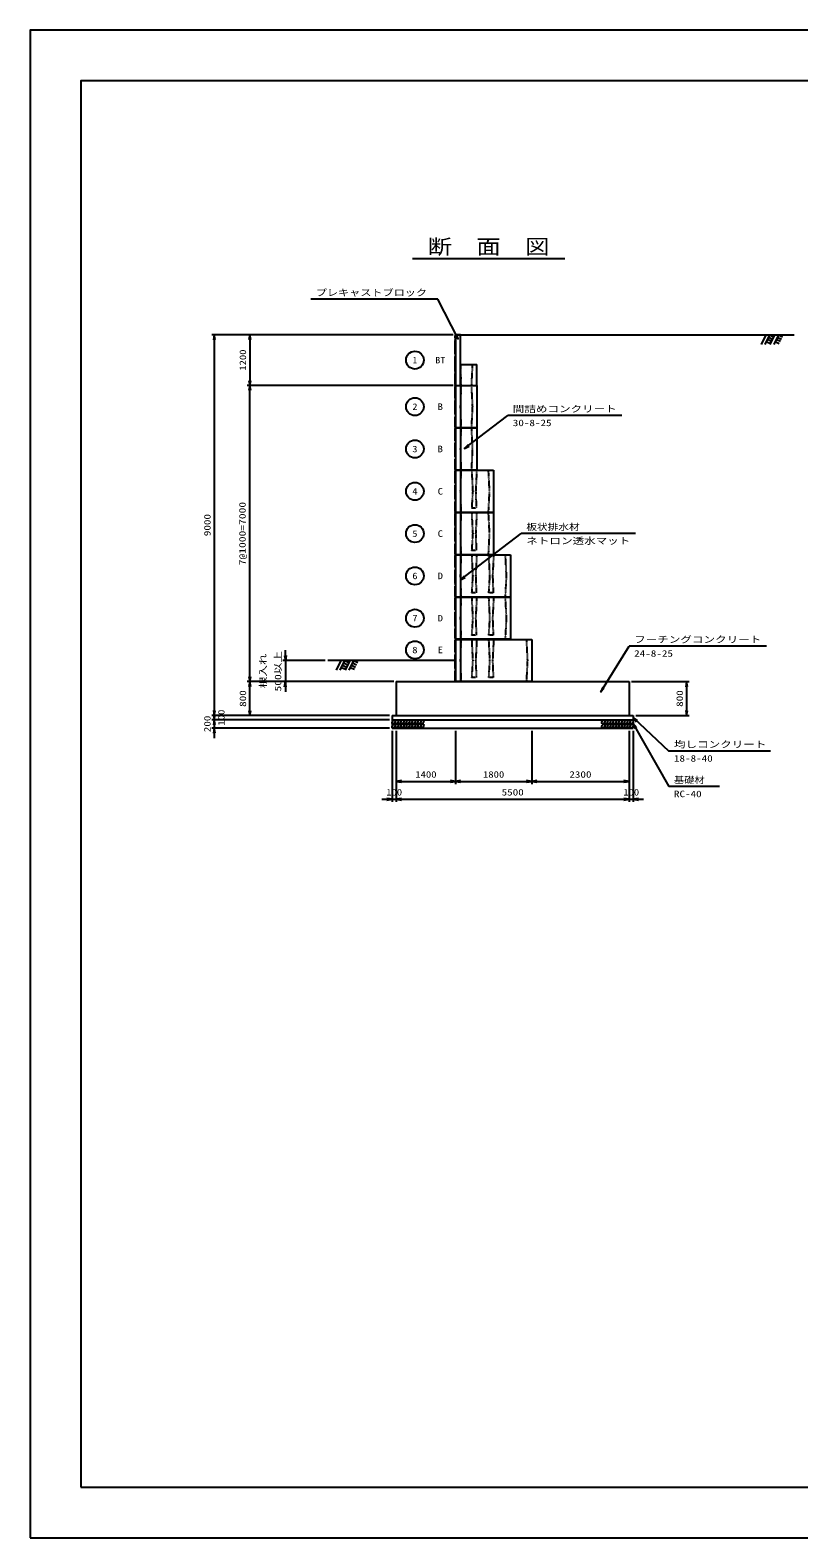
# Model space of a CAD drawing. Units: millimetres at full size. Extents: x 0 to 50460, y 0 to 35640.
# Drawn here: x 0 to 18161, y 0 to 35640 of the extents above; entities that cross this region are included whole.
import ezdxf
from ezdxf.enums import TextEntityAlignment as Align

# ---------------------------------------------------------------- set-up
doc = ezdxf.new("R2010")
doc.units = ezdxf.units.MM
doc.linetypes.add('DASHED_SPACED', pattern=[12, 6, -6])
for name, color, linetype, lineweight in [('D-STR-DIM', 7, 'Continuous', 25), ('D-STR-STRn', 1, 'Continuous', 25), ('D-STR-TXT', 7, 'Continuous', 25), ('D-TTL', 2, 'Continuous', 25), ('D-TTL-TXT', 7, 'Continuous', 25)]:
    doc.layers.add(name, color=color, linetype=linetype, lineweight=lineweight)
doc.styles.add('ＭＳ ゴシック', font='')
doc.styles.get('ＭＳ ゴシック').set_extended_font_data('MS Gothic')

# ---------------------------------------------------------------- blocks, each defined once
blk = doc.blocks.new('open_arrow')
at = {"color": 0, "linetype": 'Continuous', "lineweight": -2}
blk.add_lwpolyline([(7.5, 1.25), (0, 0), (7.5, -1.25)], dxfattribs=at)
blk = doc.blocks.new('High-T-C-D')
at = {"color": 1, "linetype": 'Continuous', "lineweight": 25}
for p, q in [((0, 998), (-20, 978)), ((-20, 978), (-20, 694.915)), ((0, 998), (0, 0)), ((0, 998), (900, 998)), ((120, 998), (120, 0)), ((900, 998), (900, 0)), ((-20, 694.915), (0, 678.671)), ((0, 659.178), (-20, 641.31)), ((-20, 641.31), (-20, 315.806)), ((-20, 315.806), (0, 296.313)), ((0, 273.571), (-20, 258.952)), ((-20, 258.952), (-20, 20)), ((-20, 20), (0, 0)), ((900, 0), (0, 0))]:
    blk.add_line(p, q, dxfattribs=at)
at = {"color": 1, "linetype": 'DASHED_SPACED', "lineweight": 25}
for p, q in [((120, 499), (134.998, 998)), ((379.967, 998), (404.964, 499)), ((499.956, 998), (474.958, 499)), ((804.919, 499), (779.923, 998)), ((134.998, 0), (120, 499)), ((404.964, 499), (380.01, 100)), ((474.958, 499), (489.99, 100)), ((779.923, 0), (804.919, 499)), ((489.99, 100), (380.01, 100))]:
    blk.add_line(p, q, dxfattribs=at)
blk = doc.blocks.new('High-T-D-D')
at = {"color": 1, "linetype": 'Continuous', "lineweight": 25}
for p, q in [((0, 998), (-20, 978)), ((-20, 978), (-20, 694.915)), ((0, 998), (0, 0)), ((0, 998), (1300, 998)), ((120, 998), (120, 0)), ((1300, 998), (1300, 0)), ((-20, 694.915), (0, 678.671)), ((0, 659.178), (-20, 641.31)), ((-20, 641.31), (-20, 315.806)), ((-20, 315.806), (0, 296.313)), ((0, 273.571), (-20, 258.952)), ((-20, 258.952), (-20, 20)), ((-20, 20), (0, 0)), ((1300, 0), (0, 0))]:
    blk.add_line(p, q, dxfattribs=at)
at = {"color": 1, "linetype": 'DASHED_SPACED', "lineweight": 25}
for p, q in [((120, 499), (134.998, 998)), ((379.967, 998), (404.964, 499)), ((499.956, 998), (474.958, 499)), ((779.967, 998), (804.964, 499)), ((899.956, 998), (874.958, 499)), ((1204.919, 499), (1179.923, 998)), ((134.998, 0), (120, 499)), ((404.964, 499), (380.01, 100)), ((474.958, 499), (489.99, 100)), ((804.964, 499), (780.01, 100)), ((874.958, 499), (889.99, 100)), ((1179.923, 0), (1204.919, 499)), ((489.99, 100), (380.01, 100)), ((889.99, 100), (780.01, 100))]:
    blk.add_line(p, q, dxfattribs=at)
blk = doc.blocks.new('High-T-B-D')
at = {"color": 1, "linetype": 'Continuous', "lineweight": 25}
for p, q in [((0, 998), (-20, 978)), ((-20, 978), (-20, 694.915)), ((0, 998), (0, 0)), ((0, 998), (500, 998)), ((120, 998), (120, 0)), ((500, 998), (500, 0)), ((-20, 694.915), (0, 678.671)), ((0, 659.178), (-20, 641.31)), ((-20, 641.31), (-20, 315.806)), ((-20, 315.806), (0, 296.313)), ((0, 273.571), (-20, 258.952)), ((-20, 258.952), (-20, 20)), ((-20, 20), (0, 0)), ((500, 0), (0, 0))]:
    blk.add_line(p, q, dxfattribs=at)
at = {"color": 1, "linetype": 'DASHED_SPACED', "lineweight": 25}
for p, q in [((120, 499), (134.998, 998)), ((404.919, 499), (379.923, 998)), ((134.998, 0), (120, 499)), ((379.923, 0), (404.919, 499))]:
    blk.add_line(p, q, dxfattribs=at)

msp = doc.modelspace()

# ---------------------------------------------------------------- linework, layer by layer
at = {"layer": 'D-STR-DIM'}
for p, q in [((9990, 28440), (4290, 28440)), ((4350, 28440), (4350, 19440)), ((9990, 28440), (5130, 28440)), ((5190, 28440), (5190, 27240)), ((9990, 27240), (5130, 27240)), ((9990, 27240), (5130, 27240)), ((5190, 20240), (5190, 27240)), ((6970, 20740), (5970, 20740)), ((6010, 20860), (6030, 20740)), ((6030, 20860), (6030, 20980)), ((6050, 20860), (6030, 20740)), ((6030, 20740), (6030, 20860)), ((6030, 20740), (6030, 20240)), ((8590, 20240), (5130, 20240)), ((8590, 20240), (5130, 20240)), ((5190, 19440), (5190, 20240)), ((8590, 20240), (5970, 20240)), ((6010, 20120), (6030, 20240)), ((6050, 20120), (6030, 20240)), ((6030, 20240), (6030, 20120)), ((6030, 20120), (6030, 20000)), ((14210, 20240), (15570, 20240)), ((15510, 20240), (15510, 19440)), ((4350, 19680), (4350, 19100)), ((8490, 19440), (4290, 19440)), ((8490, 19440), (4290, 19440)), ((8490, 19340), (4290, 19340)), ((8490, 19340), (4290, 19340)), ((4350, 19580), (4350, 18900)), ((8490, 19440), (5130, 19440)), ((14310, 19440), (15570, 19440)), ((8490, 19140), (4290, 19140)), ((8550, 19080), (8550, 17400)), ((8650, 19080), (8650, 17820)), ((8650, 19080), (8650, 17400)), ((8650, 19080), (8650, 17400)), ((10050, 19080), (10050, 17820)), ((10050, 19080), (10050, 17820)), ((11850, 19080), (11850, 17820)), ((11850, 19080), (11850, 17820)), ((14150, 19080), (14150, 17820)), ((14150, 19080), (14150, 17400)), ((14150, 19080), (14150, 17400)), ((14250, 19080), (14250, 17400)), ((8650, 17880), (10050, 17880)), ((10050, 17880), (11850, 17880)), ((11850, 17880), (14150, 17880)), ((8310, 17460), (8890, 17460)), ((8650, 17460), (14150, 17460)), ((13910, 17460), (14490, 17460))]:
    msp.add_line(p, q, dxfattribs=at)
at = {"layer": 'D-STR-STRn'}
for p, q in [((10050, 28440), (10030, 28420)), ((10030, 28420), (10030, 28362.55)), ((10030, 28362.55), (10050, 28342.55)), ((10050, 28324.607), (10030, 28306.739)), ((10030, 28306.739), (10030, 27981.234)), ((10050, 28440), (18050, 28440)), ((10050, 28440), (10050, 27240)), ((10170, 28440), (10050, 28440)), ((10170, 27240), (10170, 28440)), ((17378.349, 28440), (17268.19, 28209.587)), ((17468.349, 28440), (17358.19, 28209.587)), ((17390.709, 28277.605), (17488.383, 28230.908)), ((17416.589, 28331.737), (17514.263, 28285.039)), ((17442.469, 28385.868), (17540.143, 28339.171)), ((17468.349, 28440), (17566.023, 28393.302)), ((17588.349, 28440), (17478.19, 28209.587)), ((17678.349, 28440), (17568.19, 28209.587)), ((17600.709, 28277.605), (17698.383, 28230.908)), ((17626.589, 28331.737), (17724.263, 28285.039)), ((17652.469, 28385.868), (17750.143, 28339.171)), ((17678.349, 28440), (17776.023, 28393.302)), ((10030, 27981.234), (10050, 27961.742)), ((10050, 27939), (10030, 27919)), ((10030, 27919), (10030, 27569)), ((10030, 27569), (10050, 27549)), ((10050, 27539), (10030, 27519)), ((10030, 27519), (10030, 27260)), ((10170, 27738), (10550, 27738)), ((10550, 27240), (10550, 27738)), ((10030, 27260), (10050, 27240)), ((10050, 27240), (10550, 27240)), ((10050, 21238), (10030, 21218)), ((10030, 21218), (10030, 20934.915)), ((10050, 21238), (10050, 20240)), ((10050, 21238), (11850, 21238)), ((10170, 21238), (10170, 20240)), ((11850, 21238), (11850, 20240)), ((10030, 20740), (7030, 20740)), ((7340, 20740), (7229.84, 20509.587)), ((7430, 20740), (7319.84, 20509.587)), ((7404.12, 20685.868), (7501.794, 20639.171)), ((7430, 20740), (7527.674, 20693.302)), ((7550, 20740), (7439.84, 20509.587)), ((7640, 20740), (7529.84, 20509.587)), ((7614.12, 20685.868), (7711.794, 20639.171)), ((7640, 20740), (7737.674, 20693.302)), ((10030, 20934.915), (10050, 20918.671)), ((10050, 20899.178), (10030, 20881.31)), ((10030, 20881.31), (10030, 20555.806)), ((7352.36, 20577.605), (7450.034, 20530.908)), ((7378.24, 20631.737), (7475.914, 20585.039)), ((7562.36, 20577.605), (7660.034, 20530.908)), ((7588.24, 20631.737), (7685.914, 20585.039)), ((10030, 20555.806), (10050, 20536.313)), ((10050, 20513.571), (10030, 20498.952)), ((10030, 20498.952), (10030, 20260)), ((8650, 20240), (14150, 20240)), ((8650, 20240), (8650, 19440)), ((10030, 20260), (10050, 20240)), ((11850, 20240), (10050, 20240)), ((14150, 20240), (14150, 19440)), ((8550, 19440), (14250, 19440)), ((8550, 19440), (8550, 19140)), ((8550, 19340), (14250, 19340)), ((14250, 19440), (14250, 19140)), ((8550, 19140), (14250, 19140))]:
    msp.add_line(p, q, dxfattribs=at)
at = {"layer": 'D-STR-STRn', "linetype": 'DASHED_SPACED'}
for p, q in [((10185, 27240), (10170, 27738)), ((10429.99, 27240), (10455, 27738)), ((10170, 20739), (10184.998, 21238)), ((10429.967, 21238), (10454.964, 20739)), ((10549.956, 21238), (10524.958, 20739)), ((10829.967, 21238), (10854.964, 20739)), ((10949.956, 21238), (10924.958, 20739)), ((11754.919, 20739), (11729.923, 21238)), ((10184.998, 20240), (10170, 20739)), ((10454.964, 20739), (10430.01, 20340)), ((10524.958, 20739), (10539.99, 20340)), ((10854.964, 20739), (10830.01, 20340)), ((10924.958, 20739), (10939.99, 20340)), ((11729.923, 20240), (11754.919, 20739)), ((10539.99, 20340), (10430.01, 20340)), ((10939.99, 20340), (10830.01, 20340))]:
    msp.add_line(p, q, dxfattribs=at)
at = {"layer": 'D-STR-STRn', "color": 2}
for centre in [(8590.239, 19290), (8657.239, 19290), (8724.239, 19290), (8791.239, 19290), (8858.239, 19290), (8925.239, 19290), (8992.239, 19290), (9059.239, 19290), (9126.239, 19290), (9193.239, 19290), (9260.239, 19290), (13542.239, 19290), (13609.239, 19290), (13676.239, 19290), (13743.239, 19290), (13810.239, 19290), (13877.239, 19290), (13944.239, 19290), (14011.239, 19290), (14078.239, 19290), (14145.239, 19290), (14212.239, 19290), (8590.239, 19190), (8657.239, 19190), (8724.239, 19190), (8791.239, 19190), (8858.239, 19190), (8925.239, 19190), (8992.239, 19190), (9059.239, 19190), (9126.239, 19190), (9193.239, 19190), (9260.239, 19190), (13542.239, 19190), (13609.239, 19190), (13676.239, 19190), (13743.239, 19190), (13810.239, 19190), (13877.239, 19190), (13944.239, 19190), (14011.239, 19190), (14078.239, 19190), (14145.239, 19190), (14212.239, 19190)]:
    msp.add_ellipse(centre, major_axis=(-27.222, -47.15), ratio=0.545455, dxfattribs=at)
at = {"layer": 'D-STR-TXT'}
for p, q in [((9630, 29280), (6630, 29280)), ((10110, 28340), (9630, 29280)), ((10263.383, 25752.015), (11282, 26531.085)), ((13982, 26531.085), (11282, 26531.085)), ((10170, 22646.762), (11602, 23742)), ((14302, 23742), (11602, 23742)), ((13483.912, 19995.445), (14150, 21080)), ((17400, 21080), (14150, 21080)), ((14250, 19390), (15090, 18600)), ((14250, 19240), (15090, 17760)), ((17490, 18600), (15090, 18600)), ((16290, 17760), (15090, 17760))]:
    msp.add_line(p, q, dxfattribs=at)
for centre in [(9090, 27840), (9090, 26739), (9090, 25739), (9090, 24739), (9090, 23739), (9090, 22739), (9090, 21739), (9090, 20989)]:
    msp.add_circle(centre, 210, dxfattribs=at)
at = {"layer": 'D-TTL'}
for points in [[(0, 0), (50460, 0), (50460, 35640), (0, 35640)], [(1200, 1200), (49260, 1200), (49260, 34440), (1200, 34440)]]:
    msp.add_lwpolyline(points, close=True, dxfattribs=at)
at = {"layer": 'D-TTL-TXT'}
msp.add_line((9030, 30240), (12630, 30240), dxfattribs=at)

# ---------------------------------------------------------------- block references
at = {"layer": 'D-STR-DIM', "xscale": 16, "yscale": 16}
for p, rotation in [((4350, 28440), 270), ((5190, 28440), 270), ((5190, 27240), 90), ((5190, 27240), 270), ((5190, 20240), 90), ((5190, 20240), 270), ((15510, 20240), 270), ((4350, 19440), 90), ((4350, 19440), 90), ((4350, 19340), 90), ((4350, 19340), 270), ((5190, 19440), 90), ((15510, 19440), 90), ((4350, 19140), 270), ((10050, 17880), 180), ((11850, 17880), 180), ((14150, 17880), 180), ((8550, 17460), 180), ((14150, 17460), 180), ((14150, 17460), 180)]:
    msp.add_blockref('open_arrow', p, dxfattribs=dict(at, rotation=rotation))
for p in [(8650, 17880), (10050, 17880), (11850, 17880), (8650, 17460), (8650, 17460), (14250, 17460)]:
    msp.add_blockref('open_arrow', p, dxfattribs=at)
at = {"layer": 'D-STR-STRn'}
for name, p in [('High-T-B-D', (10050, 26240)), ('High-T-B-D', (10050, 25240)), ('High-T-C-D', (10050, 24240)), ('High-T-C-D', (10050, 23240)), ('High-T-D-D', (10050, 22240)), ('High-T-D-D', (10050, 21240))]:
    msp.add_blockref(name, p, dxfattribs=at)
at = {"layer": 'D-STR-TXT', "xscale": 16, "yscale": 16}
for p, rotation in [((10110, 28340), 117.1), ((10263.383, 25752.015), 37.4), ((10170, 22646.762), 37.4), ((13483.912, 19995.445), 58.4), ((14250, 19240), 299.6), ((14250, 19390), 316.8)]:
    msp.add_blockref('open_arrow', p, dxfattribs=dict(at, rotation=rotation))

# ---------------------------------------------------------------- texts
at = {"layer": 'D-STR-DIM', "style": 'ＭＳ ゴシック'}
for s, width, p in [('1200', 1.2, (5025, 27840)), ('7@1000=7000', 1.3, (5013.807, 23740)), ('9000', 1.25, (4185, 23940)), ('800', 1.25, (5025, 19840)), ('800', 1.25, (15345, 19840)), ('200', 1.25, (4185, 19240)), ('100', 1.2, (4515, 19390))]:
    msp.add_text(s, height=154, rotation=90, dxfattribs=dict(at, width=width)).set_placement(p, align=Align.MIDDLE_CENTER)
at = {"layer": 'D-STR-DIM', "style": 'ＭＳ ゴシック', "width": 1.3}
for s, p in [('根入れ', (5626.68, 20084.924)), ('500以上', (5977.746, 20006.574))]:
    msp.add_text(s, height=154, rotation=90, dxfattribs=at).set_placement(p, align=Align.BOTTOM_LEFT)
at = {"layer": 'D-STR-DIM', "style": 'ＭＳ ゴシック'}
for s, width, p in [('1400', 1.2, (9350, 18045)), ('1800', 1.2, (10950, 18045)), ('2300', 1.25, (13000, 18045)), ('100', 1.2, (8600, 17625)), ('5500', 1.25, (11400, 17625)), ('100', 1.2, (14200, 17625))]:
    msp.add_text(s, height=154, dxfattribs=dict(at, width=width)).set_placement(p, align=Align.MIDDLE_CENTER)
at = {"layer": 'D-STR-TXT', "style": 'ＭＳ ゴシック'}
for s, width, p in [('プレキャストブロック', 1.25, (6750, 29312)), ('間詰めコンクリート', 1.3, (11402, 26563.085)), ('30-8-25', 1.25, (11402, 26233.085)), ('板状排水材', 1.2, (11722, 23774)), ('ネトロン透水マット', 1.3, (11722, 23444)), ('フーチングコンクリート', 1.3, (14270, 21112)), ('24-8-25', 1.25, (14270, 20782)), ('均しコンクリート', 1.3, (15210, 18632)), ('18-8-40', 1.25, (15210, 18302)), ('基礎材', 1.15, (15210, 17792)), ('RC-40', 1.25, (15210, 17462))]:
    msp.add_text(s, height=154, dxfattribs=dict(at, width=width)).set_placement(p, align=Align.BOTTOM_LEFT)
for s, width, p in [('1', 0.9, (9090, 27840)), ('BT', 1.15, (9690, 27840)), ('2', 1.15, (9090, 26739)), ('B', 1.2, (9690, 26739)), ('3', 1.15, (9090, 25739)), ('B', 1.2, (9690, 25739)), ('4', 1.2, (9090, 24739)), ('C', 1.2, (9690, 24739)), ('5', 1.15, (9090, 23739)), ('C', 1.2, (9690, 23739)), ('6', 1.15, (9090, 22739)), ('D', 1.2, (9690, 22739)), ('7', 1.15, (9090, 21739)), ('D', 1.2, (9690, 21739)), ('8', 1.2, (9090, 20989)), ('E', 1.15, (9690, 20989))]:
    msp.add_text(s, height=154, dxfattribs=dict(at, width=width)).set_placement(p, align=Align.MIDDLE_CENTER)
at = {"layer": 'D-TTL-TXT', "style": 'ＭＳ ゴシック', "width": 1.2}
msp.add_text('断\u3000面\u3000図', height=351.9, dxfattribs=at).set_placement((10830, 30240), align=Align.BOTTOM_CENTER)

doc.saveas('drawing.dxf')
